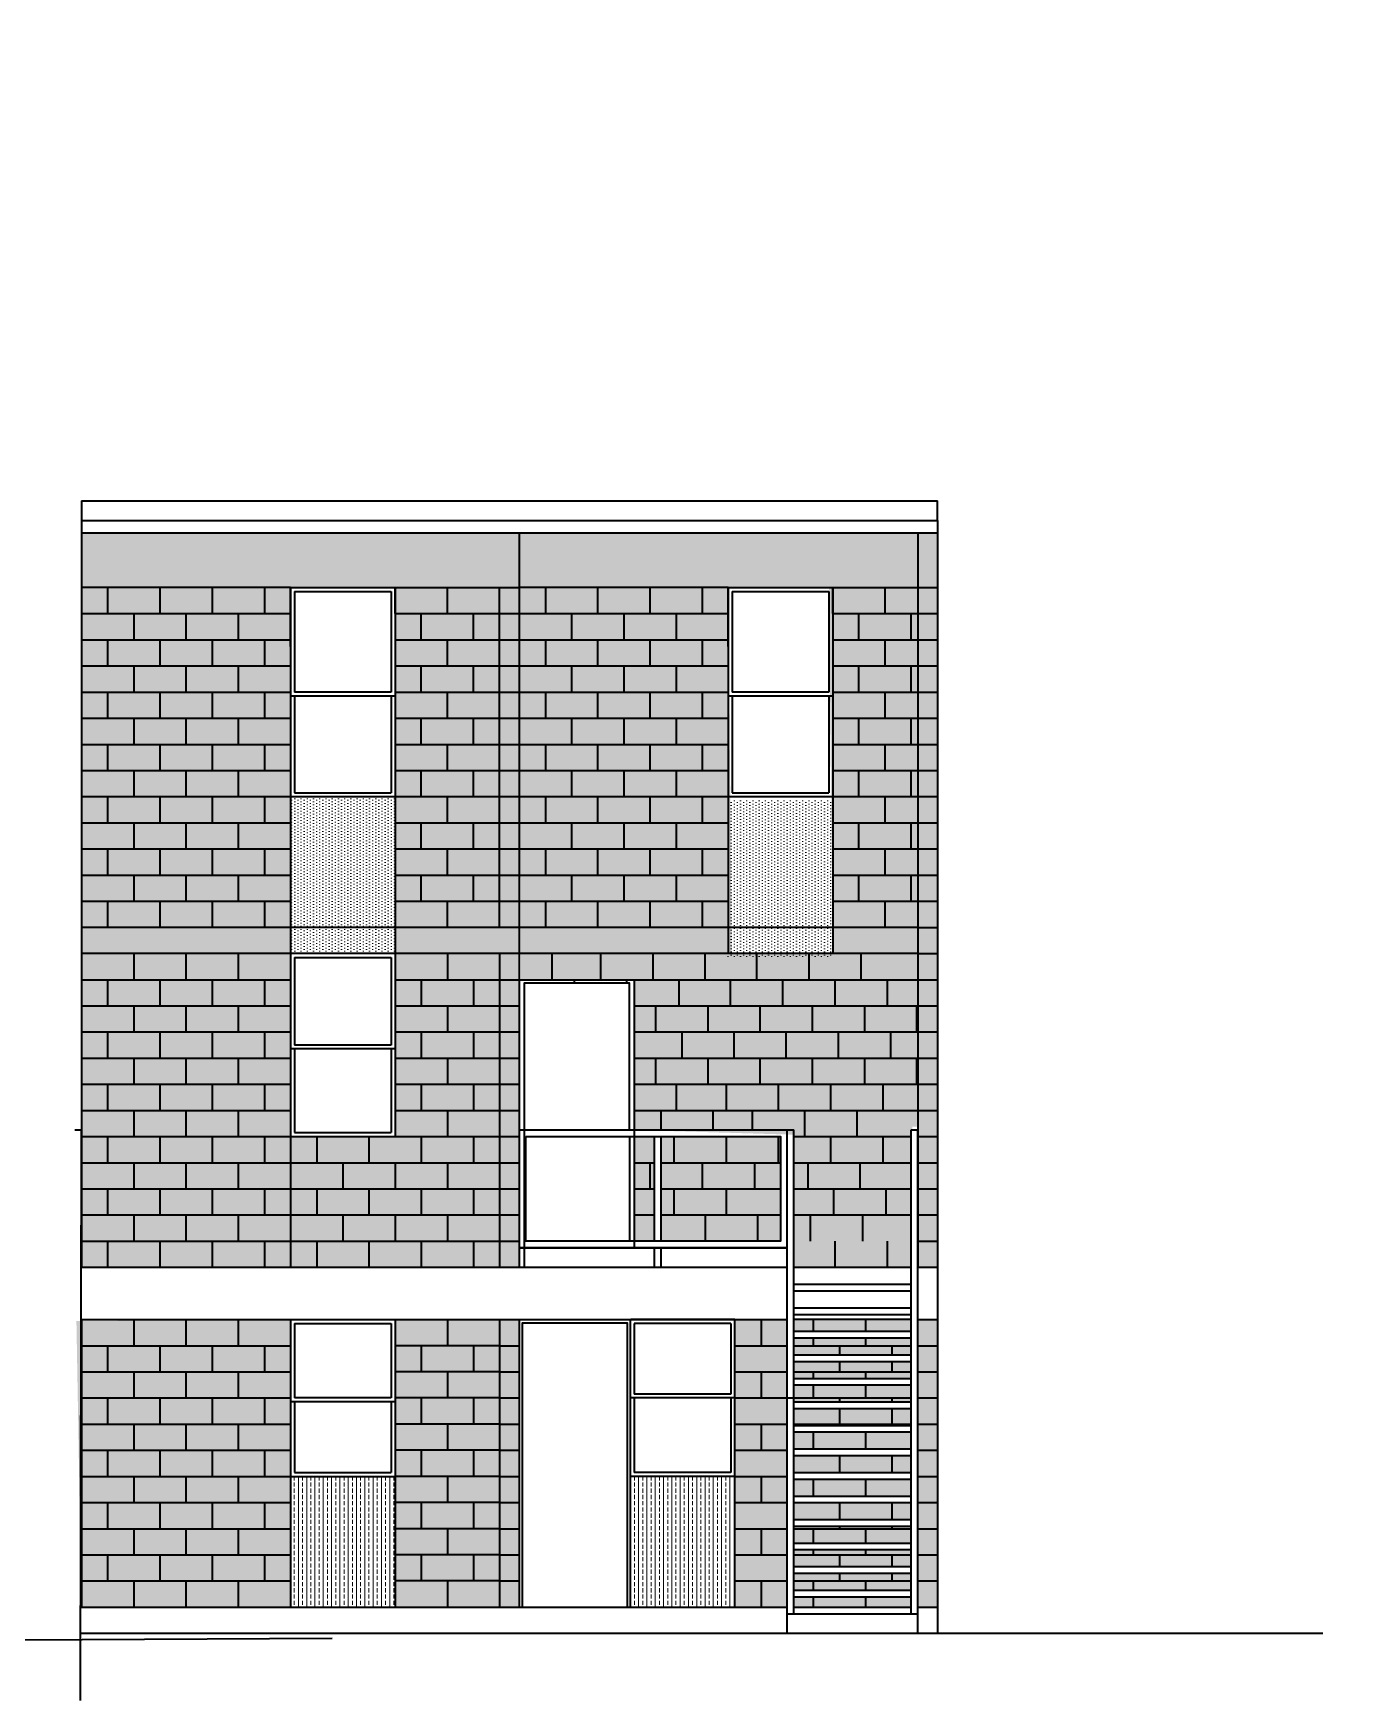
# Model space of a CAD drawing. Header units: inches. Extents: x 157.3 to 225.9, y 42.2 to 124.9.
# Drawn here: x 182.22 to 202.34, y 99.25 to 124.85 of the extents above; entities that cross this region are included whole.
import ezdxf

# ---------------------------------------------------------------- set-up
doc = ezdxf.new("R2010")
doc.units = ezdxf.units.IN
doc.header["$MEASUREMENT"] = 0
for name, color, linetype, lineweight in [('A-ELEV-MBE1', 7, 'Continuous', 35), ('A-ELEV-PATT', 8, 'Continuous', 18), ('A-SECT-MCUT', 7, 'Continuous', 35)]:
    doc.layers.add(name, color=color, linetype=linetype, lineweight=lineweight)
pattern_1 = [(90, (244.663795, 676.7466), (-0.079658478, 0.039829239), [0, -0.079658478])]

msp = doc.modelspace()

# ---------------------------------------------------------------- hatches: boundary and pattern name
at = {"layer": 'A-ELEV-PATT'}
h = msp.add_hatch(dxfattribs=at)
h.set_pattern_fill('DOTS,_O', color=256, scale=0.050179, angle=90)
h.set_pattern_definition([(90, (286.519316, 685.25579), (-0.079658478, 0.039829239), [0, -0.079658478])])
h.paths.add_polyline_path([(195.803, 116.341), (195.803, 117.176), (189.682, 117.176), (189.682, 116.341)])
h.paths.add_polyline_path([(202.333, 124.85), (203.939, 124.85), (203.939, 124.85), (202.333, 124.85)])
h = msp.add_hatch(dxfattribs=at)
h.set_pattern_fill('DOTS,_O', color=256, scale=0.050179, angle=90)
h.set_pattern_definition([(90, (270.35522, 676.7466), (-0.079658478, 0.039829239), [0, -0.079658478])])
h.paths.add_polyline_path([(189.682, 117.176), (182.958, 117.176), (182.958, 105.904), (189.682, 105.904)])
h.paths.add_polyline_path([(186.169, 116.341), (187.775, 116.341), (187.775, 107.911), (186.169, 107.911)], flags=16)
h = msp.add_hatch(dxfattribs=at)
h.set_pattern_fill('DOTS,_O', color=256, scale=0.050179, angle=90)
h.set_pattern_definition(pattern_1)
h.paths.add_polyline_path([(196.104, 117.176), (195.803, 117.176), (195.803, 105.904), (196.104, 105.904)])
h = msp.add_hatch(dxfattribs=at)
h.set_pattern_fill('DOTS,_O', color=256, scale=0.050179, angle=90)
h.set_pattern_definition([(90, (281.316, 675.07507), (-0.079658478, 0.039829239), [0, -0.079658478])])
h.paths.add_polyline_path([(192.893, 116.341), (189.682, 116.341), (189.708, 110.32), (192.949, 110.32)])
h.paths.add_polyline_path([(197.13, 114.67), (198.736, 114.67), (198.736, 114.67), (197.13, 114.67)])
h = msp.add_hatch(dxfattribs=at)
h.set_pattern_fill('DOTS,_O', color=256, scale=0.050179, angle=90)
h.set_pattern_definition([(90, (286.098655, 675.230526), (-0.079658478, 0.039829239), [0, -0.079658478])])
h.paths.add_polyline_path([(196.104, 116.341), (194.439, 116.341), (194.524, 108.112), (196.104, 108.313)])
h.paths.add_polyline_path([(201.913, 114.825), (203.518, 114.825), (203.518, 114.825), (201.913, 114.825)])
h = msp.add_hatch(dxfattribs=at)
h.set_pattern_fill('DOTS,_O', color=256, scale=0.050179, angle=90)
h.set_pattern_definition([(90, (291.23247, 674.51905), (-0.079658478, 0.039829239), [0, -0.079658478])])
h.paths.add_polyline_path([(195.899, 108.606), (195.496, 108.458), (195.687, 108.061), (196.008, 108.061)])
h.paths.add_polyline_path([(207.046, 114.114), (208.652, 114.114), (208.652, 114.114), (207.046, 114.114)])
h = msp.add_hatch(dxfattribs=at)
h.set_pattern_fill('DOTS,_O', color=256, scale=0.050179, angle=90)
h.set_pattern_definition([(90, (286.227965, 673.6515), (-0.079658478, 0.039829239), [0, -0.079658478])])
h.paths.add_polyline_path([(191.754, 107.911), (191.445, 107.911), (191.445, 106.306), (191.754, 106.306)])
h.paths.add_polyline_path([(202.042, 113.246), (203.648, 113.246), (203.648, 113.246), (202.042, 113.246)])
h = msp.add_hatch(dxfattribs=at)
h.set_pattern_fill('DOTS,_O', color=256, scale=0.030107, angle=90)
h.set_pattern_definition([(90, (270.35522, 676.7466), (-0.0477950865, 0.0238975433), [0, -0.0477950865])])
h.paths.add_polyline_path([(186.169, 110.721), (187.775, 110.721), (187.775, 113.13), (186.169, 113.13)])
h = msp.add_hatch(dxfattribs=at)
h.set_pattern_fill('DOTS,_O', color=256, scale=0.030107, angle=90)
h.set_pattern_definition([(90, (277.05559, 676.68709), (-0.0477950865, 0.0238975433), [0, -0.0477950865])])
h.paths.add_polyline_path([(192.869, 110.662), (194.475, 110.662), (194.475, 113.07), (192.869, 113.07)])
h = msp.add_hatch(dxfattribs=at)
h.set_pattern_fill('DOTS,_O', color=256, scale=0.050179, angle=90)
h.set_pattern_definition([(90, (288.92007, 672.763664), (-0.079658478, 0.039829239), [0, -0.079658478])])
h.paths.add_polyline_path([(193.696, 107.911), (191.854, 107.911), (191.854, 106.306), (193.696, 106.306)])
h.paths.add_polyline_path([(204.734, 112.358), (206.34, 112.358), (206.34, 112.358), (204.734, 112.358)])
h = msp.add_hatch(dxfattribs=at)
h.set_pattern_fill('DOTS,_O', color=256, scale=0.050179, angle=90)
h.set_pattern_definition([(90, (290.96221, 672.36208), (-0.079658478, 0.039829239), [0, -0.079658478])])
h.paths.add_polyline_path([(195.72, 108.552), (193.914, 108.552), (193.897, 105.904), (195.703, 105.904)])
h.paths.add_polyline_path([(206.776, 111.957), (208.382, 111.957), (208.382, 111.957), (206.776, 111.957)])
h = msp.add_hatch(dxfattribs=at)
h.set_pattern_fill('DOTS,_O', color=256, scale=0.050179, angle=90)
h.set_pattern_definition([(90, (283.08229, 668.71243), (-0.079658478, 0.039829239), [0, -0.079658478])])
h.paths.add_polyline_path([(195.803, 110.721), (191.445, 110.721), (191.445, 108.012), (194.866, 107.911)])
h.paths.add_polyline_path([(198.896, 108.307), (200.502, 108.307), (200.502, 108.307), (198.896, 108.307)])
h = msp.add_hatch(dxfattribs=at)
h.set_pattern_fill('DOTS,_O', color=256, scale=0.050179, angle=90)
h.set_pattern_definition([(90, (274.54118, 663.96661), (-0.079658478, 0.039829239), [0, -0.079658478])])
h.paths.add_polyline_path([(186.169, 105.101), (182.881, 105.077), (182.958, 100.685), (186.169, 100.685)])
h.paths.add_polyline_path([(190.355, 103.561), (191.961, 103.561), (191.961, 103.561), (190.355, 103.561)])
h = msp.add_hatch(dxfattribs=at)
h.set_pattern_fill('DOTS,_O', color=256, scale=0.050179, angle=90)
h.set_pattern_definition(pattern_1)
h.paths.add_polyline_path([(189.682, 105.101), (187.775, 105.101), (187.775, 102.693), (187.775, 100.685), (189.682, 100.685)])
h.paths.add_polyline_path([(193.796, 105.101), (192.993, 105.101), (192.993, 100.685), (193.796, 100.685)])
h.paths.add_polyline_path([(195.703, 105.101), (193.897, 105.101), (193.897, 104.921), (195.703, 104.921)])
h.paths.add_polyline_path([(195.703, 104.82), (193.897, 104.82), (193.897, 104.559), (195.703, 104.559)])
h.paths.add_polyline_path([(195.703, 104.459), (193.897, 104.459), (193.897, 104.198), (195.703, 104.198)])
h.paths.add_polyline_path([(195.703, 104.098), (193.897, 104.098), (193.897, 103.837), (195.703, 103.837)])
h.paths.add_polyline_path([(195.703, 103.736), (193.897, 103.736), (193.897, 103.475), (195.703, 103.475)])
h.paths.add_polyline_path([(195.703, 103.375), (193.897, 103.375), (193.897, 103.114), (195.703, 103.114)])
h.paths.add_polyline_path([(195.703, 103.014), (193.897, 103.014), (193.897, 102.753), (195.703, 102.753)])
h.paths.add_polyline_path([(195.703, 102.652), (193.897, 102.652), (193.897, 102.392), (195.703, 102.392)])
h.paths.add_polyline_path([(195.703, 102.291), (193.897, 102.291), (193.897, 102.03), (195.703, 102.03)])
h.paths.add_polyline_path([(195.703, 101.93), (193.897, 101.93), (193.897, 101.669), (195.703, 101.669)])
h.paths.add_polyline_path([(195.703, 101.569), (193.897, 101.569), (193.897, 101.308), (195.703, 101.308)])
h.paths.add_polyline_path([(195.703, 101.207), (193.897, 101.207), (193.897, 100.946), (195.703, 100.946)])
h.paths.add_polyline_path([(195.703, 100.846), (193.897, 100.846), (193.897, 100.685), (195.703, 100.685)])
h.paths.add_polyline_path([(196.104, 105.101), (195.803, 105.101), (195.803, 100.685), (196.104, 100.685)])
h = msp.add_hatch(dxfattribs=at)
h.set_pattern_fill('BRASS,_O', color=256, scale=0.020071, angle=90)
h.set_pattern_definition([(90, (244.6638, 676.7466), (-0.127453564, 8e-18), []), (90, (244.60007, 676.7466), (-0.127453564, 8e-18), [0.063726782, -0.03186339])])
h.paths.add_polyline_path([(187.775, 102.693), (186.169, 102.693), (186.169, 100.685), (187.775, 100.685)])
h.paths.add_polyline_path([(192.993, 102.693), (191.388, 102.693), (191.388, 100.685), (192.993, 100.685)])

# ---------------------------------------------------------------- linework, layer by layer
at = {"layer": 'A-ELEV-MBE1'}
for p, q in [((182.958, 117.674), (196.104, 117.674)), ((182.958, 117.674), (182.958, 105.904)), ((196.104, 117.37), (196.104, 117.674)), ((182.958, 117.37), (196.104, 117.37)), ((196.104, 117.37), (196.104, 100.284)), ((196.104, 117.176), (182.958, 117.176)), ((189.682, 117.176), (189.682, 105.904)), ((195.803, 117.176), (195.803, 105.904)), ((186.169, 116.341), (182.958, 116.341)), ((183.359, 116.341), (183.359, 115.94)), ((184.162, 116.341), (184.162, 115.94)), ((184.965, 116.341), (184.965, 115.94)), ((185.768, 116.341), (185.768, 115.94)), ((186.169, 115.438), (186.169, 116.341)), ((186.169, 116.341), (186.169, 110.721)), ((186.169, 116.341), (187.775, 116.341)), ((186.229, 116.281), (187.715, 116.281)), ((186.229, 116.281), (186.229, 114.735)), ((187.715, 116.281), (187.715, 114.735)), ((187.775, 115.94), (187.775, 116.341)), ((187.775, 116.341), (187.775, 110.721)), ((187.775, 116.341), (189.682, 116.341)), ((188.578, 115.94), (188.578, 116.341)), ((189.381, 111.123), (189.381, 116.341)), ((192.893, 116.341), (189.682, 116.341)), ((190.083, 116.341), (190.083, 115.94)), ((190.886, 116.341), (190.886, 115.94)), ((191.689, 116.341), (191.689, 115.94)), ((192.492, 116.341), (192.492, 115.94)), ((192.893, 115.438), (192.893, 116.341)), ((192.893, 116.341), (192.893, 110.721)), ((192.893, 116.341), (194.499, 116.341)), ((192.953, 116.281), (194.439, 116.281)), ((192.953, 116.281), (192.953, 114.735)), ((194.439, 116.281), (194.439, 114.735)), ((194.499, 115.94), (194.499, 116.341)), ((194.499, 116.341), (194.499, 110.721)), ((194.499, 116.341), (196.104, 116.341)), ((195.302, 115.94), (195.302, 116.341)), ((195.803, 116.341), (196.104, 116.341)), ((182.958, 115.94), (186.169, 115.94)), ((183.761, 115.94), (183.761, 115.538)), ((184.563, 115.94), (184.563, 115.538)), ((185.366, 115.94), (185.366, 115.538)), ((187.775, 115.94), (189.682, 115.94)), ((188.176, 115.538), (188.176, 115.94)), ((188.979, 115.538), (188.979, 115.94)), ((189.682, 115.94), (192.893, 115.94)), ((190.484, 115.94), (190.484, 115.538)), ((191.287, 115.94), (191.287, 115.538)), ((192.09, 115.94), (192.09, 115.538)), ((194.499, 115.94), (196.104, 115.94)), ((194.9, 115.538), (194.9, 115.94)), ((195.703, 115.538), (195.703, 115.94)), ((195.803, 115.94), (196.104, 115.94)), ((182.958, 115.538), (186.169, 115.538)), ((183.359, 115.538), (183.359, 115.137)), ((184.162, 115.538), (184.162, 115.137)), ((184.965, 115.538), (184.965, 115.137)), ((185.768, 115.538), (185.768, 115.137)), ((187.775, 115.538), (189.38, 115.538)), ((188.578, 115.137), (188.578, 115.538)), ((189.381, 115.538), (189.682, 115.538)), ((189.682, 115.538), (192.893, 115.538)), ((190.083, 115.538), (190.083, 115.137)), ((190.886, 115.538), (190.886, 115.137)), ((191.689, 115.538), (191.689, 115.137)), ((192.492, 115.538), (192.492, 115.137)), ((194.499, 115.538), (196.104, 115.538)), ((195.302, 115.137), (195.302, 115.538)), ((195.803, 115.538), (196.104, 115.538)), ((182.958, 115.137), (186.169, 115.137)), ((183.761, 115.137), (183.761, 114.735)), ((184.563, 115.137), (184.563, 114.735)), ((185.366, 115.137), (185.366, 114.735)), ((187.775, 115.137), (189.38, 115.137)), ((188.176, 114.735), (188.176, 115.137)), ((188.979, 114.735), (188.979, 115.137)), ((189.381, 115.137), (189.682, 115.137)), ((189.682, 115.137), (192.893, 115.137)), ((190.484, 115.137), (190.484, 114.735)), ((191.287, 115.137), (191.287, 114.735)), ((192.09, 115.137), (192.09, 114.735)), ((194.499, 115.137), (196.104, 115.137)), ((194.9, 114.735), (194.9, 115.137)), ((195.703, 114.735), (195.703, 115.137)), ((195.803, 115.137), (196.104, 115.137)), ((182.958, 114.735), (186.169, 114.735)), ((183.359, 114.735), (183.359, 114.334)), ((184.162, 114.735), (184.162, 114.334)), ((184.965, 114.735), (184.965, 114.334)), ((185.768, 114.735), (185.768, 114.334)), ((187.775, 114.735), (189.38, 114.735)), ((188.578, 114.334), (188.578, 114.735)), ((189.381, 114.735), (189.682, 114.735)), ((189.682, 114.735), (192.893, 114.735)), ((190.083, 114.735), (190.083, 114.334)), ((190.886, 114.735), (190.886, 114.334)), ((191.689, 114.735), (191.689, 114.334)), ((192.492, 114.735), (192.492, 114.334)), ((194.499, 114.735), (196.104, 114.735)), ((195.302, 114.334), (195.302, 114.735)), ((195.803, 114.735), (196.104, 114.735)), ((186.229, 114.675), (186.229, 113.19)), ((187.715, 114.675), (187.715, 113.19)), ((192.953, 114.675), (192.953, 113.19)), ((194.439, 114.675), (194.439, 113.19)), ((182.958, 114.334), (186.169, 114.334)), ((183.761, 114.334), (183.761, 113.933)), ((184.563, 114.334), (184.563, 113.933)), ((185.366, 114.334), (185.366, 113.933)), ((187.775, 114.334), (189.38, 114.334)), ((188.176, 113.933), (188.176, 114.334)), ((188.979, 113.933), (188.979, 114.334)), ((189.381, 114.334), (189.682, 114.334)), ((189.682, 114.334), (192.893, 114.334)), ((190.484, 114.334), (190.484, 113.933)), ((191.287, 114.334), (191.287, 113.933)), ((192.09, 114.334), (192.09, 113.933)), ((194.499, 114.334), (196.104, 114.334)), ((194.9, 113.933), (194.9, 114.334)), ((195.703, 113.933), (195.703, 114.334)), ((195.803, 114.334), (196.104, 114.334)), ((182.958, 113.933), (186.169, 113.933)), ((183.359, 113.933), (183.359, 113.531)), ((184.162, 113.933), (184.162, 113.531)), ((184.965, 113.933), (184.965, 113.531)), ((185.768, 113.933), (185.768, 113.531)), ((187.775, 113.933), (189.381, 113.933)), ((188.578, 113.531), (188.578, 113.933)), ((189.381, 113.933), (189.682, 113.933)), ((189.682, 113.933), (192.893, 113.933)), ((190.083, 113.933), (190.083, 113.531)), ((190.886, 113.933), (190.886, 113.531)), ((191.689, 113.933), (191.689, 113.531)), ((192.492, 113.933), (192.492, 113.531)), ((194.499, 113.933), (196.104, 113.933)), ((195.302, 113.531), (195.302, 113.933)), ((195.803, 113.933), (196.104, 113.933)), ((182.958, 113.531), (186.169, 113.531)), ((183.761, 113.531), (183.761, 113.13)), ((184.563, 113.531), (184.563, 113.13)), ((185.366, 113.531), (185.366, 113.13)), ((187.775, 113.531), (189.381, 113.531)), ((188.176, 113.13), (188.176, 113.531)), ((188.979, 113.13), (188.979, 113.531)), ((189.381, 113.531), (189.682, 113.531)), ((189.682, 113.531), (192.893, 113.531)), ((190.484, 113.531), (190.484, 113.13)), ((191.287, 113.531), (191.287, 113.13)), ((192.09, 113.531), (192.09, 113.13)), ((194.499, 113.531), (196.104, 113.531)), ((194.9, 113.13), (194.9, 113.531)), ((195.703, 113.13), (195.703, 113.531)), ((195.803, 113.531), (196.104, 113.531)), ((186.229, 113.19), (187.715, 113.19)), ((192.953, 113.19), (194.439, 113.19)), ((182.958, 113.13), (186.169, 113.13)), ((183.359, 113.13), (183.359, 112.728)), ((184.162, 113.13), (184.162, 112.728)), ((184.965, 113.13), (184.965, 112.728)), ((185.768, 113.13), (185.768, 112.728)), ((186.169, 113.13), (187.775, 113.13)), ((187.775, 113.13), (189.381, 113.13)), ((188.578, 112.728), (188.578, 113.13)), ((189.381, 113.13), (189.682, 113.13)), ((189.682, 113.13), (192.893, 113.13)), ((190.083, 113.13), (190.083, 112.728)), ((190.886, 113.13), (190.886, 112.728)), ((191.689, 113.13), (191.689, 112.728)), ((192.492, 113.13), (192.492, 112.728)), ((192.893, 113.13), (194.499, 113.13)), ((194.499, 113.13), (196.104, 113.13)), ((195.302, 112.728), (195.302, 113.13)), ((195.803, 113.13), (196.104, 113.13)), ((182.958, 112.728), (186.169, 112.728)), ((183.761, 112.728), (183.761, 112.327)), ((184.563, 112.728), (184.563, 112.327)), ((185.366, 112.728), (185.366, 112.327)), ((187.775, 112.728), (189.381, 112.728)), ((188.176, 112.327), (188.176, 112.728)), ((188.979, 112.327), (188.979, 112.728)), ((189.38, 112.728), (189.682, 112.728)), ((189.682, 112.728), (192.893, 112.728)), ((190.484, 112.728), (190.484, 112.327)), ((191.287, 112.728), (191.287, 112.327)), ((192.09, 112.728), (192.09, 112.327)), ((194.499, 112.728), (196.104, 112.728)), ((194.9, 112.327), (194.9, 112.728)), ((195.703, 112.327), (195.703, 112.728)), ((195.803, 112.728), (196.104, 112.728)), ((182.958, 112.327), (186.169, 112.327)), ((183.359, 112.327), (183.359, 111.925)), ((184.162, 112.327), (184.162, 111.925)), ((184.965, 112.327), (184.965, 111.925)), ((185.768, 112.327), (185.768, 111.925)), ((187.775, 112.327), (189.381, 112.327)), ((188.578, 111.925), (188.578, 112.327)), ((189.38, 112.327), (189.682, 112.327)), ((189.682, 112.327), (192.893, 112.327)), ((190.083, 112.327), (190.083, 111.925)), ((190.886, 112.327), (190.886, 111.925)), ((191.689, 112.327), (191.689, 111.925)), ((192.492, 112.327), (192.492, 111.925)), ((194.499, 112.327), (196.104, 112.327)), ((195.302, 111.925), (195.302, 112.327)), ((195.803, 112.327), (196.104, 112.327)), ((182.958, 111.925), (186.169, 111.925)), ((183.761, 111.925), (183.761, 111.524)), ((184.563, 111.925), (184.563, 111.524)), ((185.366, 111.925), (185.366, 111.524)), ((187.775, 111.925), (189.381, 111.925)), ((188.176, 111.524), (188.176, 111.925)), ((188.979, 111.524), (188.979, 111.925)), ((189.38, 111.925), (189.682, 111.925)), ((189.682, 111.925), (192.893, 111.925)), ((190.484, 111.925), (190.484, 111.524)), ((191.287, 111.925), (191.287, 111.524)), ((192.09, 111.925), (192.09, 111.524)), ((194.499, 111.925), (196.104, 111.925)), ((194.9, 111.524), (194.9, 111.925)), ((195.703, 111.524), (195.703, 111.925)), ((195.803, 111.925), (196.104, 111.925)), ((182.958, 111.524), (186.169, 111.524)), ((183.359, 111.524), (183.359, 111.123)), ((184.162, 111.524), (184.162, 111.123)), ((184.965, 111.524), (184.965, 111.123)), ((185.768, 111.524), (185.768, 111.123)), ((187.775, 111.524), (189.381, 111.524)), ((188.578, 111.123), (188.578, 111.524)), ((189.38, 111.524), (189.682, 111.524)), ((189.682, 111.524), (192.893, 111.524)), ((190.083, 111.524), (190.083, 111.123)), ((190.886, 111.524), (190.886, 111.123)), ((191.689, 111.524), (191.689, 111.123)), ((192.492, 111.524), (192.492, 111.123)), ((194.499, 111.524), (196.104, 111.524)), ((195.302, 111.123), (195.302, 111.524)), ((195.803, 111.524), (196.104, 111.524)), ((195.803, 111.123), (182.958, 111.123)), ((195.803, 111.123), (196.104, 111.123)), ((195.803, 110.721), (182.958, 110.721)), ((183.761, 110.721), (183.761, 110.32)), ((184.563, 110.721), (184.563, 110.32)), ((185.366, 110.721), (185.366, 110.32)), ((186.169, 110.721), (186.169, 107.911)), ((187.775, 110.721), (186.169, 110.721)), ((186.229, 110.661), (187.715, 110.661)), ((186.229, 110.661), (186.229, 109.316)), ((187.715, 110.661), (187.715, 109.316)), ((187.775, 110.721), (187.775, 107.911)), ((188.578, 110.721), (188.578, 110.32)), ((189.381, 110.721), (189.381, 110.32)), ((189.381, 110.721), (189.381, 110.32)), ((190.183, 110.721), (190.183, 110.32)), ((190.929, 110.73), (190.929, 110.328)), ((191.732, 110.73), (191.732, 110.328)), ((192.534, 110.73), (192.534, 110.328)), ((193.325, 110.721), (193.325, 110.32)), ((194.128, 110.721), (194.128, 110.32)), ((194.93, 110.721), (194.93, 110.32)), ((195.803, 110.721), (196.104, 110.721)), ((182.958, 110.32), (186.169, 110.32)), ((183.359, 110.32), (183.359, 109.918)), ((184.162, 110.32), (184.162, 109.918)), ((184.965, 110.32), (184.965, 109.918)), ((185.768, 110.32), (185.768, 109.918)), ((187.775, 110.32), (189.381, 110.32)), ((188.176, 110.32), (188.176, 109.918)), ((188.979, 110.32), (188.979, 109.918)), ((189.381, 110.32), (195.803, 110.32)), ((189.381, 110.32), (189.381, 105.904)), ((192.131, 110.32), (192.131, 109.918)), ((192.923, 110.32), (192.923, 109.918)), ((193.726, 110.32), (193.726, 109.918)), ((194.529, 110.32), (194.529, 109.918)), ((195.332, 110.32), (195.332, 109.918)), ((195.803, 110.32), (196.104, 110.32)), ((182.958, 109.918), (186.169, 109.918)), ((183.761, 109.918), (183.761, 109.517)), ((184.563, 109.918), (184.563, 109.517)), ((185.366, 109.918), (185.366, 109.517)), ((187.775, 109.918), (189.381, 109.918)), ((188.578, 109.918), (188.578, 109.517)), ((189.381, 109.918), (189.682, 109.918)), ((191.445, 109.918), (195.803, 109.918)), ((191.776, 109.92), (191.776, 109.518)), ((192.579, 109.92), (192.579, 109.518)), ((193.377, 109.918), (193.377, 109.517)), ((194.179, 109.918), (194.179, 109.517)), ((194.982, 109.918), (194.982, 109.517)), ((195.785, 109.918), (195.785, 109.517)), ((195.803, 109.918), (196.104, 109.918)), ((182.958, 109.517), (186.169, 109.517)), ((183.359, 109.517), (183.359, 109.115)), ((184.162, 109.517), (184.162, 109.115)), ((184.965, 109.517), (184.965, 109.115)), ((185.768, 109.517), (185.768, 109.115)), ((187.775, 109.517), (189.381, 109.517)), ((188.176, 109.517), (188.176, 109.115)), ((188.979, 109.517), (188.979, 109.115)), ((189.381, 109.517), (189.682, 109.517)), ((191.445, 109.517), (195.803, 109.517)), ((192.177, 109.518), (192.177, 109.117)), ((192.98, 109.518), (192.98, 109.117)), ((193.778, 109.517), (193.778, 109.115)), ((194.581, 109.517), (194.581, 109.115)), ((195.384, 109.517), (195.384, 109.115)), ((195.803, 109.517), (196.104, 109.517)), ((182.958, 109.115), (186.169, 109.115)), ((183.761, 109.115), (183.761, 108.714)), ((184.563, 109.115), (184.563, 108.714)), ((185.366, 109.115), (185.366, 108.714)), ((186.229, 109.256), (186.229, 107.971)), ((187.715, 109.256), (187.715, 107.971)), ((187.775, 109.115), (189.381, 109.115)), ((188.578, 109.115), (188.578, 108.714)), ((189.381, 109.115), (189.682, 109.115)), ((191.445, 109.115), (195.803, 109.115)), ((191.776, 109.117), (191.776, 108.715)), ((192.579, 109.117), (192.579, 108.715)), ((193.377, 109.115), (193.377, 108.714)), ((194.179, 109.115), (194.179, 108.714)), ((194.982, 109.115), (194.982, 108.714)), ((195.785, 109.115), (195.785, 108.714)), ((195.803, 109.115), (196.104, 109.115)), ((182.958, 108.714), (186.169, 108.714)), ((183.359, 108.714), (183.359, 108.313)), ((184.162, 108.714), (184.162, 108.313)), ((184.965, 108.714), (184.965, 108.313)), ((185.768, 108.714), (185.768, 108.313)), ((187.775, 108.714), (189.381, 108.714)), ((188.176, 108.714), (188.176, 108.313)), ((188.979, 108.714), (188.979, 108.313)), ((189.381, 108.714), (189.682, 108.714)), ((191.445, 108.714), (195.803, 108.714)), ((192.09, 108.714), (192.09, 108.313)), ((192.859, 108.714), (192.859, 108.313)), ((193.661, 108.714), (193.661, 108.313)), ((194.464, 108.714), (194.464, 108.313)), ((195.267, 108.714), (195.267, 108.313)), ((195.803, 108.714), (196.104, 108.714)), ((182.958, 108.313), (186.169, 108.313)), ((183.761, 108.313), (183.761, 107.911)), ((184.563, 108.313), (184.563, 107.911)), ((185.366, 108.313), (185.366, 107.911)), ((187.775, 108.313), (189.381, 108.313)), ((188.578, 108.313), (188.578, 107.911)), ((189.381, 108.313), (189.682, 108.313)), ((191.445, 108.313), (195.803, 108.313)), ((191.854, 108.313), (191.854, 108.012)), ((192.657, 108.313), (192.657, 108.012)), ((193.26, 108.313), (193.26, 108.012)), ((194.063, 108.313), (194.063, 107.911)), ((194.866, 108.313), (194.866, 107.911)), ((195.803, 108.313), (196.104, 108.313)), ((182.857, 108.012), (182.958, 108.012)), ((182.958, 107.911), (186.169, 107.911)), ((183.359, 107.911), (183.359, 107.51)), ((184.162, 107.911), (184.162, 107.51)), ((184.965, 107.911), (184.965, 107.51)), ((185.768, 107.911), (185.768, 107.51)), ((186.169, 107.911), (187.775, 107.911)), ((186.169, 107.911), (186.169, 105.904)), ((186.229, 107.971), (187.715, 107.971)), ((186.571, 107.911), (186.571, 107.51)), ((187.373, 107.911), (187.373, 107.51)), ((187.775, 107.911), (189.381, 107.911)), ((188.176, 107.911), (188.176, 107.51)), ((188.979, 107.911), (188.979, 107.51)), ((189.381, 107.911), (189.682, 107.911)), ((189.682, 108.012), (193.796, 108.012)), ((189.782, 107.911), (193.696, 107.911)), ((192.056, 107.911), (192.056, 107.51)), ((192.859, 107.911), (192.859, 107.51)), ((192.859, 107.911), (192.859, 107.51)), ((193.661, 107.911), (193.661, 107.51)), ((193.796, 108.012), (193.897, 108.012)), ((193.897, 107.911), (195.703, 107.911)), ((193.897, 107.834), (193.897, 107.847)), ((194.464, 107.911), (194.464, 107.51)), ((195.267, 107.911), (195.267, 107.51)), ((195.703, 108.012), (195.803, 108.012)), ((195.803, 107.911), (196.104, 107.911)), ((182.958, 107.51), (186.169, 107.51)), ((183.761, 107.51), (183.761, 107.108)), ((184.563, 107.51), (184.563, 107.108)), ((185.366, 107.51), (185.366, 107.108)), ((186.169, 107.51), (189.38, 107.51)), ((186.972, 107.51), (186.972, 107.108)), ((187.775, 107.51), (187.775, 107.108)), ((188.578, 107.51), (188.578, 107.108)), ((189.38, 107.51), (189.682, 107.51)), ((191.445, 107.51), (191.754, 107.51)), ((191.689, 107.51), (191.689, 107.108)), ((191.85, 107.51), (193.696, 107.51)), ((192.49, 107.51), (192.49, 107.108)), ((192.492, 107.51), (192.492, 107.108)), ((193.293, 107.51), (193.293, 107.108)), ((193.897, 107.51), (195.703, 107.51)), ((194.112, 107.51), (194.112, 107.108)), ((194.915, 107.51), (194.915, 107.108)), ((195.803, 107.51), (196.104, 107.51)), ((182.958, 107.108), (186.169, 107.108)), ((183.359, 107.108), (183.359, 106.707)), ((184.162, 107.108), (184.162, 106.707)), ((184.965, 107.108), (184.965, 106.707)), ((185.768, 107.108), (185.768, 106.707)), ((186.169, 107.108), (189.38, 107.108)), ((186.571, 107.108), (186.571, 106.707)), ((187.373, 107.108), (187.373, 106.707)), ((188.176, 107.108), (188.176, 106.707)), ((188.979, 107.108), (188.979, 106.707)), ((189.38, 107.108), (189.682, 107.108)), ((191.445, 107.108), (191.754, 107.108)), ((191.85, 107.108), (193.696, 107.108)), ((192.056, 107.108), (192.056, 106.707)), ((192.859, 107.108), (192.859, 106.707)), ((193.897, 107.108), (195.703, 107.108)), ((194.508, 107.108), (194.508, 106.707)), ((195.311, 107.108), (195.311, 106.707)), ((195.803, 107.108), (196.104, 107.108)), ((182.958, 106.707), (186.169, 106.707)), ((183.761, 106.707), (183.761, 106.305)), ((184.563, 106.707), (184.563, 106.305)), ((185.366, 106.707), (185.366, 106.305)), ((186.169, 106.707), (189.38, 106.707)), ((186.972, 106.707), (186.972, 106.305)), ((187.775, 106.707), (187.775, 106.305)), ((188.578, 106.707), (188.578, 106.305)), ((189.38, 106.707), (189.682, 106.707)), ((191.445, 106.707), (191.754, 106.707)), ((191.85, 106.707), (193.696, 106.707)), ((192.539, 106.707), (192.539, 106.306)), ((193.341, 106.707), (193.341, 106.306)), ((193.897, 106.707), (195.703, 106.707)), ((194.151, 106.707), (194.151, 106.305)), ((194.954, 106.707), (194.954, 106.305)), ((195.803, 106.707), (196.104, 106.707)), ((182.958, 106.305), (186.169, 106.305)), ((183.359, 106.305), (183.359, 105.904)), ((184.162, 106.305), (184.162, 105.904)), ((184.965, 106.305), (184.965, 105.904)), ((185.768, 106.305), (185.768, 105.904)), ((186.169, 106.305), (189.682, 106.305)), ((186.571, 106.305), (186.571, 105.904)), ((187.373, 106.305), (187.373, 105.904)), ((188.176, 106.305), (188.176, 105.904)), ((188.979, 106.305), (188.979, 105.904)), ((194.53, 106.305), (194.53, 105.904)), ((195.333, 106.305), (195.333, 105.904)), ((195.803, 106.305), (196.104, 106.305)), ((189.682, 106.205), (193.796, 106.205)), ((193.796, 106.205), (189.682, 106.205)), ((182.958, 105.904), (193.796, 105.904)), ((193.897, 105.904), (195.703, 105.904)), ((195.803, 105.904), (196.104, 105.904)), ((193.897, 105.643), (195.703, 105.643)), ((193.897, 105.543), (195.703, 105.543)), ((193.897, 105.282), (195.703, 105.282)), ((182.958, 105.101), (182.958, 100.685)), ((182.958, 105.101), (193.796, 105.101)), ((183.761, 105.101), (183.761, 104.7)), ((184.563, 105.101), (184.563, 104.7)), ((185.366, 105.101), (185.366, 104.7)), ((186.169, 105.101), (186.169, 100.685)), ((186.229, 105.041), (187.715, 105.041)), ((186.229, 105.041), (186.229, 103.897)), ((187.715, 105.041), (187.715, 103.897)), ((187.775, 105.101), (187.775, 102.693)), ((188.578, 105.101), (188.578, 104.7)), ((189.381, 105.101), (189.381, 100.685)), ((189.682, 105.101), (189.682, 100.685)), ((191.388, 105.101), (191.388, 100.685)), ((192.993, 105.101), (191.396, 105.101)), ((192.933, 105.041), (191.448, 105.041)), ((191.448, 105.041), (191.448, 103.957)), ((192.933, 105.041), (192.933, 103.957)), ((192.993, 100.685), (192.993, 105.101)), ((193.395, 105.101), (193.395, 104.7)), ((193.897, 105.181), (195.703, 105.181)), ((195.703, 105.101), (193.897, 105.101)), ((194.198, 105.101), (194.198, 104.921)), ((195.001, 105.101), (195.001, 104.921)), ((195.803, 105.101), (196.104, 105.101)), ((193.897, 104.921), (195.703, 104.921)), ((193.897, 104.82), (195.703, 104.82)), ((194.198, 104.82), (194.198, 104.7)), ((195.001, 104.82), (195.001, 104.7)), ((182.958, 104.7), (186.169, 104.7)), ((183.359, 104.7), (183.359, 104.298)), ((184.162, 104.7), (184.162, 104.298)), ((184.965, 104.7), (184.965, 104.298)), ((185.768, 104.7), (185.768, 104.298)), ((189.381, 104.7), (187.775, 104.7)), ((188.176, 104.7), (188.176, 104.298)), ((188.979, 104.7), (188.979, 104.298)), ((189.381, 104.7), (189.682, 104.7)), ((192.993, 104.7), (193.796, 104.7)), ((193.897, 104.7), (195.703, 104.7)), ((193.897, 104.559), (195.703, 104.559)), ((193.897, 104.459), (195.703, 104.459)), ((194.599, 104.7), (194.599, 104.559)), ((194.599, 104.459), (194.599, 104.298)), ((195.402, 104.7), (195.402, 104.559)), ((195.402, 104.459), (195.402, 104.298)), ((195.803, 104.7), (196.104, 104.7)), ((182.958, 104.298), (186.169, 104.298)), ((183.761, 104.298), (183.761, 103.897)), ((184.563, 104.298), (184.563, 103.897)), ((185.366, 104.298), (185.366, 103.897)), ((189.381, 104.298), (187.775, 104.298)), ((188.578, 104.298), (188.578, 103.897)), ((189.381, 104.298), (189.682, 104.298)), ((192.993, 104.298), (193.796, 104.298)), ((193.395, 104.298), (193.395, 103.897)), ((193.897, 104.298), (195.703, 104.298)), ((193.897, 104.198), (195.703, 104.198)), ((194.198, 104.298), (194.198, 104.198)), ((195.001, 104.298), (195.001, 104.198)), ((195.803, 104.298), (196.104, 104.298)), ((193.897, 104.098), (195.703, 104.098)), ((194.198, 104.098), (194.198, 103.897)), ((195.001, 104.098), (195.001, 103.897)), ((182.958, 103.897), (186.169, 103.897)), ((183.359, 103.897), (183.359, 103.495)), ((184.162, 103.897), (184.162, 103.495)), ((184.965, 103.897), (184.965, 103.495)), ((185.768, 103.897), (185.768, 103.495)), ((186.229, 103.837), (186.229, 102.753)), ((187.715, 103.837), (187.715, 102.753)), ((189.381, 103.897), (187.775, 103.897)), ((188.176, 103.897), (188.176, 103.495)), ((188.979, 103.897), (188.979, 103.495)), ((189.381, 103.897), (189.682, 103.897)), ((191.448, 103.897), (191.448, 102.753)), ((192.933, 103.897), (192.933, 102.753)), ((192.993, 103.897), (195.703, 103.897)), ((193.897, 103.837), (195.703, 103.837)), ((193.897, 103.736), (195.703, 103.736)), ((194.599, 103.897), (194.599, 103.837)), ((194.599, 103.736), (194.599, 103.495)), ((195.402, 103.897), (195.402, 103.837)), ((195.402, 103.736), (195.402, 103.495)), ((195.803, 103.897), (196.104, 103.897)), ((182.958, 103.495), (186.169, 103.495)), ((183.761, 103.495), (183.761, 103.094)), ((184.563, 103.495), (184.563, 103.094)), ((185.366, 103.495), (185.366, 103.094)), ((189.381, 103.495), (187.775, 103.495)), ((188.578, 103.495), (188.578, 103.094)), ((189.381, 103.495), (189.682, 103.495)), ((192.993, 103.495), (193.796, 103.495)), ((193.395, 103.495), (193.395, 103.094)), ((193.897, 103.495), (195.703, 103.495)), ((193.897, 103.475), (195.703, 103.475)), ((194.198, 103.495), (194.198, 103.475)), ((195.001, 103.495), (195.001, 103.475)), ((195.803, 103.495), (196.104, 103.495)), ((193.897, 103.375), (195.703, 103.375)), ((194.198, 103.375), (194.198, 103.114)), ((195.001, 103.375), (195.001, 103.114)), ((182.958, 103.094), (186.169, 103.094)), ((183.359, 103.094), (183.359, 102.693)), ((184.162, 103.094), (184.162, 102.693)), ((184.965, 103.094), (184.965, 102.693)), ((185.768, 103.094), (185.768, 102.693)), ((189.381, 103.094), (187.775, 103.094)), ((188.176, 103.094), (188.176, 102.693)), ((188.979, 103.094), (188.979, 102.693)), ((189.381, 103.094), (189.682, 103.094)), ((192.993, 103.094), (193.796, 103.094)), ((193.897, 103.114), (195.703, 103.114)), ((193.897, 103.014), (195.703, 103.014)), ((194.599, 103.014), (194.599, 102.753)), ((195.402, 103.014), (195.402, 102.753)), ((195.803, 103.094), (196.104, 103.094)), ((182.958, 102.693), (186.169, 102.693)), ((183.761, 102.693), (183.761, 102.291)), ((184.563, 102.693), (184.563, 102.291)), ((185.366, 102.693), (185.366, 102.291)), ((186.169, 102.693), (187.775, 102.693)), ((186.229, 102.753), (187.715, 102.753)), ((189.381, 102.693), (187.775, 102.693)), ((187.775, 102.693), (187.775, 100.685)), ((188.578, 102.693), (188.578, 102.291)), ((189.381, 102.693), (189.682, 102.693)), ((192.993, 102.693), (191.388, 102.693)), ((192.933, 102.753), (191.448, 102.753)), ((192.993, 102.693), (193.796, 102.693)), ((193.395, 102.693), (193.395, 102.291)), ((193.897, 102.753), (195.703, 102.753)), ((195.803, 102.693), (196.104, 102.693)), ((193.897, 102.652), (195.703, 102.652)), ((194.198, 102.652), (194.198, 102.392)), ((195.001, 102.652), (195.001, 102.392)), ((182.958, 102.291), (186.169, 102.291)), ((183.359, 102.291), (183.359, 101.89)), ((184.162, 102.291), (184.162, 101.89)), ((184.965, 102.291), (184.965, 101.89)), ((185.768, 102.291), (185.768, 101.89)), ((189.38, 102.291), (187.775, 102.291)), ((188.176, 102.291), (188.176, 101.89)), ((188.979, 102.291), (188.979, 101.89)), ((189.38, 102.291), (189.682, 102.291)), ((192.993, 102.291), (193.796, 102.291)), ((193.897, 102.392), (195.703, 102.392)), ((193.897, 102.291), (195.703, 102.291)), ((194.599, 102.291), (194.599, 102.03)), ((195.402, 102.291), (195.402, 102.03)), ((195.803, 102.291), (196.104, 102.291)), ((193.897, 102.03), (195.703, 102.03)), ((193.897, 101.93), (195.703, 101.93)), ((194.599, 101.93), (194.599, 101.89)), ((195.402, 101.93), (195.402, 101.89)), ((182.958, 101.89), (186.169, 101.89)), ((183.761, 101.89), (183.761, 101.488)), ((184.563, 101.89), (184.563, 101.488)), ((185.366, 101.89), (185.366, 101.488)), ((189.38, 101.89), (187.775, 101.89)), ((188.578, 101.89), (188.578, 101.488)), ((189.38, 101.89), (189.682, 101.89)), ((192.993, 101.89), (193.796, 101.89)), ((193.395, 101.89), (193.395, 101.488)), ((193.897, 101.89), (195.703, 101.89)), ((193.897, 101.669), (195.703, 101.669)), ((194.198, 101.89), (194.198, 101.669)), ((195.001, 101.89), (195.001, 101.669)), ((195.803, 101.89), (196.104, 101.89)), ((182.958, 101.488), (186.169, 101.488)), ((183.359, 101.488), (183.359, 101.087)), ((184.162, 101.488), (184.162, 101.087)), ((184.965, 101.488), (184.965, 101.087)), ((185.768, 101.488), (185.768, 101.087)), ((189.38, 101.488), (187.775, 101.488)), ((188.176, 101.488), (188.176, 101.087)), ((188.979, 101.488), (188.979, 101.087)), ((189.38, 101.488), (189.682, 101.488)), ((192.993, 101.488), (193.796, 101.488)), ((193.897, 101.569), (195.703, 101.569)), ((193.897, 101.488), (195.703, 101.488)), ((194.198, 101.569), (194.198, 101.488)), ((194.599, 101.488), (194.599, 101.308)), ((195.001, 101.569), (195.001, 101.488)), ((195.402, 101.488), (195.402, 101.308)), ((195.803, 101.488), (196.104, 101.488)), ((193.897, 101.308), (195.703, 101.308)), ((193.897, 101.207), (195.703, 101.207)), ((194.599, 101.207), (194.599, 101.087)), ((195.402, 101.207), (195.402, 101.087)), ((182.958, 101.087), (186.169, 101.087)), ((183.761, 101.087), (183.761, 100.685)), ((184.563, 101.087), (184.563, 100.685)), ((185.366, 101.087), (185.366, 100.685)), ((189.38, 101.087), (187.775, 101.087)), ((188.578, 101.087), (188.578, 100.685)), ((189.38, 101.087), (189.682, 101.087)), ((192.993, 101.087), (193.796, 101.087)), ((193.395, 101.087), (193.395, 100.685)), ((193.897, 101.087), (195.703, 101.087)), ((193.897, 100.946), (195.703, 100.946)), ((194.198, 101.087), (194.198, 100.946)), ((195.001, 101.087), (195.001, 100.946)), ((195.803, 101.087), (196.104, 101.087)), ((182.958, 100.685), (193.796, 100.685)), ((193.897, 100.846), (195.703, 100.846)), ((193.897, 100.685), (195.703, 100.685)), ((194.198, 100.846), (194.198, 100.685)), ((195.001, 100.846), (195.001, 100.685)), ((195.803, 100.685), (196.104, 100.685)), ((193.796, 100.585), (195.803, 100.585))]:
    msp.add_line(p, q, dxfattribs=at)
at = {"layer": 'A-ELEV-MBE1', "color": 0}
for p, q in [((189.682, 110.621), (189.682, 106.205)), ((190.527, 110.32), (190.527, 110.27)), ((191.328, 110.32), (191.328, 110.27)), ((191.445, 110.32), (191.445, 106.205))]:
    msp.add_line(p, q, dxfattribs=at)
at = {"layer": 'A-ELEV-MBE1'}
for points in [[(187.715, 114.735), (186.229, 114.735)], [(194.439, 114.735), (192.953, 114.735)], [(187.775, 114.675), (186.169, 114.675)], [(194.499, 114.675), (192.893, 114.675)], [(187.715, 109.316), (186.229, 109.316)], [(187.775, 109.256), (186.169, 109.256)], [(182.942, 99.25), (182.942, 99.25), (182.958, 108.012)], [(191.754, 107.911), (191.754, 106.306)], [(191.854, 107.911), (191.854, 106.306)], [(193.796, 100.284), (193.796, 108.012)], [(193.897, 100.585), (193.897, 108.012)], [(195.703, 100.585), (195.703, 108.012)], [(195.803, 100.284), (195.803, 108.012)], [(191.754, 106.205), (191.754, 105.904)], [(191.854, 106.205), (191.854, 105.904)], [(189.732, 100.685), (189.732, 105.051), (191.337, 105.051), (191.337, 100.685)], [(192.933, 103.957), (191.448, 103.957)], [(187.775, 103.837), (186.169, 103.837)], [(187.715, 103.897), (186.229, 103.897)], [(192.993, 103.897), (191.388, 103.897)]]:
    msp.add_lwpolyline(points, dxfattribs=at)
at = {"layer": 'A-ELEV-MBE1', "color": 0}
for points in [[(189.764, 105.904), (189.764, 110.27), (191.369, 110.27), (191.369, 108.012)], [(191.376, 107.911), (191.376, 106.305)]]:
    msp.add_lwpolyline(points, dxfattribs=at)
at = {"layer": 'A-ELEV-MBE1'}
msp.add_lwpolyline([(189.782, 107.911), (193.696, 107.911), (193.696, 106.306), (189.782, 106.306)], close=True, dxfattribs=at)
at = {"layer": 'A-SECT-MCUT'}
msp.add_line((182.944, 100.284), (202.022, 100.284), dxfattribs=at)
msp.add_lwpolyline([(186.81, 100.203), (180.08, 100.168)], dxfattribs=at)

doc.saveas('drawing.dxf')
